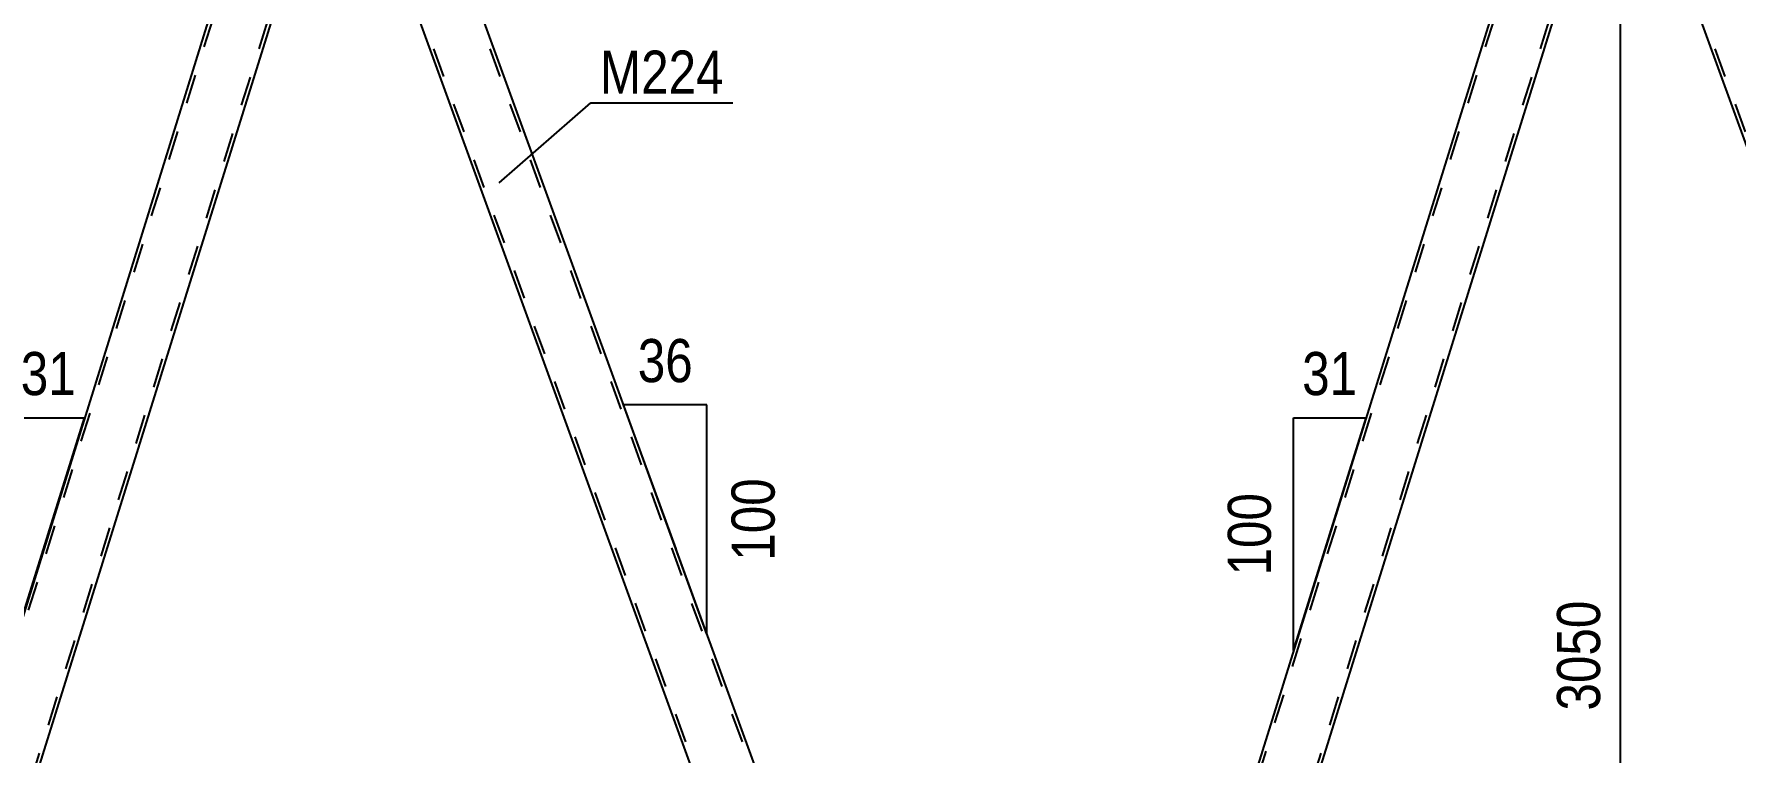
# Model space of a CAD drawing. Header units: millimetres. Extents: x -57 to 784, y -422 to 172.
# Drawn here: x 556.7 to 669.8, y -69.5 to -21.7 of the extents above; entities that cross this region are included whole.
import ezdxf

# ---------------------------------------------------------------- set-up
doc = ezdxf.new("R2010")
doc.units = ezdxf.units.MM
doc.linetypes.add('DXK_LINE_DOT2', pattern=[3.9198, 1.9599, -1.9599])
doc.styles.add('Arial Narrow', font='ARIALN.TTF', dxfattribs={"height": 0.2})

# ---------------------------------------------------------------- blocks, each defined once
blk = doc.blocks.new('Part-122571766-3698 - 3505')
at = {"color": 7, "linetype": 'DXK_LINE_DOT2'}
for p, q in [((664.89, -2), (660.64, -2)), ((662.18, -6.25), (660.64, -2)), ((705.3, -124), (660.89, -2)), ((709.04, -124), (664.64, -2)), ((665.04, -2.4), (664.89, -2)), ((705.3, -124), (705.32, -124))]:
    blk.add_line(p, q, dxfattribs=at)
at = {"color": 2, "linetype": 'Continuous'}
for p, q in [((709.3, -124), (665.04, -2.4)), ((705.04, -124), (662.18, -6.25)), ((709.26, -124), (705.04, -124)), ((709.3, -124), (709.26, -124))]:
    blk.add_line(p, q, dxfattribs=at)
blk = doc.blocks.new('Part-122571766-3717 - 3505')
at = {"color": 2, "linetype": 'Continuous'}
for p, q in [((574.19, -2), (537.48, -119.75)), ((574.22, -2), (574.19, -2)), ((575.65, -2.4), (577.05, -6.25)), ((577.05, -6.25), (540.35, -124)), ((539.03, -124), (537.48, -119.75)), ((539.03, -124), (539.85, -124)), ((540.31, -124), (539.85, -124)), ((540.35, -124), (540.31, -124))]:
    blk.add_line(p, q, dxfattribs=at)
at = {"color": 7, "linetype": 'DXK_LINE_DOT2'}
for p, q in [((574.44, -2), (537.62, -120.12)), ((574.22, -2), (574.22, -2)), ((574.22, -2), (575.5, -2)), ((575.65, -2.4), (575.5, -2)), ((576.92, -5.88), (540.1, -124)), ((539.85, -124), (540.2, -124))]:
    blk.add_line(p, q, dxfattribs=at)
blk = doc.blocks.new('Part-122571766-3743 - 3505')
at = {"color": 7, "linetype": 'DXK_LINE_DOT2'}
for p, q in [((579.76, -2), (575.5, -2)), ((577.05, -6.25), (575.5, -2)), ((620.16, -124), (575.76, -2)), ((623.91, -124), (579.5, -2)), ((579.91, -2.4), (579.76, -2)), ((619.91, -124), (617.87, -118.4)), ((624.16, -124), (622.13, -118.4)), ((624.16, -124), (619.91, -124))]:
    blk.add_line(p, q, dxfattribs=at)
at = {"color": 2, "linetype": 'Continuous'}
for p, q in [((622.13, -118.4), (579.91, -2.4)), ((617.87, -118.4), (577.05, -6.25))]:
    blk.add_line(p, q, dxfattribs=at)
blk = doc.blocks.new('Part-122571766-3812 - 3505')
at = {"color": 7, "linetype": 'DXK_LINE_DOT2'}
for p, q in [((659.57, -2), (622.75, -120.12)), ((659.32, -2), (659.2, -2.4)), ((660.64, -2), (659.32, -2)), ((660.78, -2.4), (660.64, -2)), ((662.05, -5.88), (625.23, -124)), ((623.04, -118.4), (622.62, -119.75)), ((627.23, -118.4), (625.48, -124)), ((624.16, -124), (622.62, -119.75)), ((625.48, -124), (624.16, -124))]:
    blk.add_line(p, q, dxfattribs=at)
at = {"color": 2, "linetype": 'Continuous'}
for p, q in [((659.2, -2.4), (623.04, -118.4)), ((660.78, -2.4), (662.18, -6.25)), ((662.18, -6.25), (627.23, -118.4))]:
    blk.add_line(p, q, dxfattribs=at)
blk = doc.blocks.new('AngleDimension-122571766-11412 - 3505')
at = {"color": 7, "linetype": 'Continuous'}
for p, q in [((640.41, -47.21), (645.23, -47.21)), ((640.41, -62.68), (645.23, -47.21)), ((640.41, -62.68), (640.41, -47.21)), ((640.62, -61.99), (640.41, -62.68))]:
    blk.add_line(p, q, dxfattribs=at)
at = {"color": 0}
for points in [[(645.25, -46.31), (645.25, -42.11), (640.39, -42.11), (640.39, -46.31)], [(639.51, -51.6), (635.31, -51.6), (635.31, -58.29), (639.51, -58.29)]]:
    blk.add_wipeout(points, dxfattribs=at)
at = {"color": 3, "style": 'Arial Narrow'}
blk.add_text('31', height=2.863, dxfattribs=at).set_placement((640.99, -45.71))
blk.add_text('100', height=2.863, rotation=90.0002, dxfattribs=at).set_placement((638.91, -57.69))
blk = doc.blocks.new('AngleDimension-122571766-11398 - 3505')
at = {"color": 7, "linetype": 'Continuous'}
for p, q in [((555.27, -47.21), (560.09, -47.21)), ((555.27, -62.68), (560.09, -47.21)), ((555.27, -62.68), (555.27, -47.21)), ((555.49, -61.99), (555.27, -62.68))]:
    blk.add_line(p, q, dxfattribs=at)
at = {"color": 0}
for points in [[(560.11, -46.31), (560.11, -42.11), (555.26, -42.11), (555.26, -46.31)], [(554.37, -51.6), (550.17, -51.6), (550.17, -58.29), (554.37, -58.29)]]:
    blk.add_wipeout(points, dxfattribs=at)
at = {"color": 3, "style": 'Arial Narrow'}
blk.add_text('31', height=2.863, dxfattribs=at).set_placement((555.86, -45.71))
blk.add_text('100', height=2.863, rotation=90.0002, dxfattribs=at).set_placement((553.77, -57.69))
blk = doc.blocks.new('AngleDimension-122571766-4216 - 3505')
at = {"color": 7, "linetype": 'Continuous'}
for p, q in [((599.39, -55.93), (595.9, -46.35)), ((601.44, -46.35), (595.9, -46.35)), ((601.44, -61.58), (595.9, -46.35)), ((601.44, -61.58), (601.44, -46.35))]:
    blk.add_line(p, q, dxfattribs=at)
at = {"color": 0}
for points in [[(601.1, -45.45), (601.1, -41.25), (596.25, -41.25), (596.25, -45.45)], [(606.54, -50.62), (602.34, -50.62), (602.34, -57.31), (606.54, -57.31)]]:
    blk.add_wipeout(points, dxfattribs=at)
at = {"color": 3, "style": 'Arial Narrow'}
blk.add_text('36', height=2.863, dxfattribs=at).set_placement((596.85, -44.85))
blk.add_text('100', height=2.863, rotation=90.0002, dxfattribs=at).set_placement((605.94, -56.71))
blk = doc.blocks.new('StraightDimension-122571766-4402 - 3505')
at = {"color": 7, "linetype": 'Continuous'}
blk.add_line((662.13, -124), (662.13, -2), dxfattribs=at)
at = {"color": 0}
blk.add_wipeout([(661.38, -58.74), (657.18, -58.74), (657.18, -67.26), (661.38, -67.26)], dxfattribs=at)
at = {"color": 3, "style": 'Arial Narrow'}
blk.add_text('3050', height=2.863, rotation=90.0002, dxfattribs=at).set_placement((660.78, -66.66))
blk = doc.blocks.new('Mark-122571766-3739 - 3505')
at = {"color": 30, "linetype": 'Continuous'}
for p, q in [((587.64, -31.62), (593.74, -26.29)), ((593.74, -26.29), (603.16, -26.29))]:
    blk.add_line(p, q, dxfattribs=at)
at = {"color": 0}
blk.add_wipeout([(602.56, -25.69), (602.56, -22.69), (594.34, -22.69), (594.34, -25.69)], dxfattribs=at)
blk.add_wipeout([(602.56, -25.69), (602.56, -22.69), (594.34, -22.69), (594.34, -25.69)], dxfattribs=at)
at = {"color": 3, "style": 'Arial Narrow'}
blk.add_text('M224', height=2.863, dxfattribs=at).set_placement((594.34, -25.69))

msp = doc.modelspace()

# ---------------------------------------------------------------- block references
for name in ['Part-122571766-3717 - 3505', 'Part-122571766-3743 - 3505', 'Part-122571766-3812 - 3505', 'Part-122571766-3698 - 3505']:
    msp.add_blockref(name, (0, 0))

# ---------------------------------------------------------------- next in the draw order: block references
for name in ['AngleDimension-122571766-4216 - 3505', 'AngleDimension-122571766-11398 - 3505', 'AngleDimension-122571766-11412 - 3505']:
    msp.add_blockref(name, (0, 0))

# ---------------------------------------------------------------- next in the draw order: block references
msp.add_blockref('StraightDimension-122571766-4402 - 3505', (0, 0))

# ---------------------------------------------------------------- next in the draw order: block references
msp.add_blockref('Mark-122571766-3739 - 3505', (0, 0))

doc.saveas('drawing.dxf')
